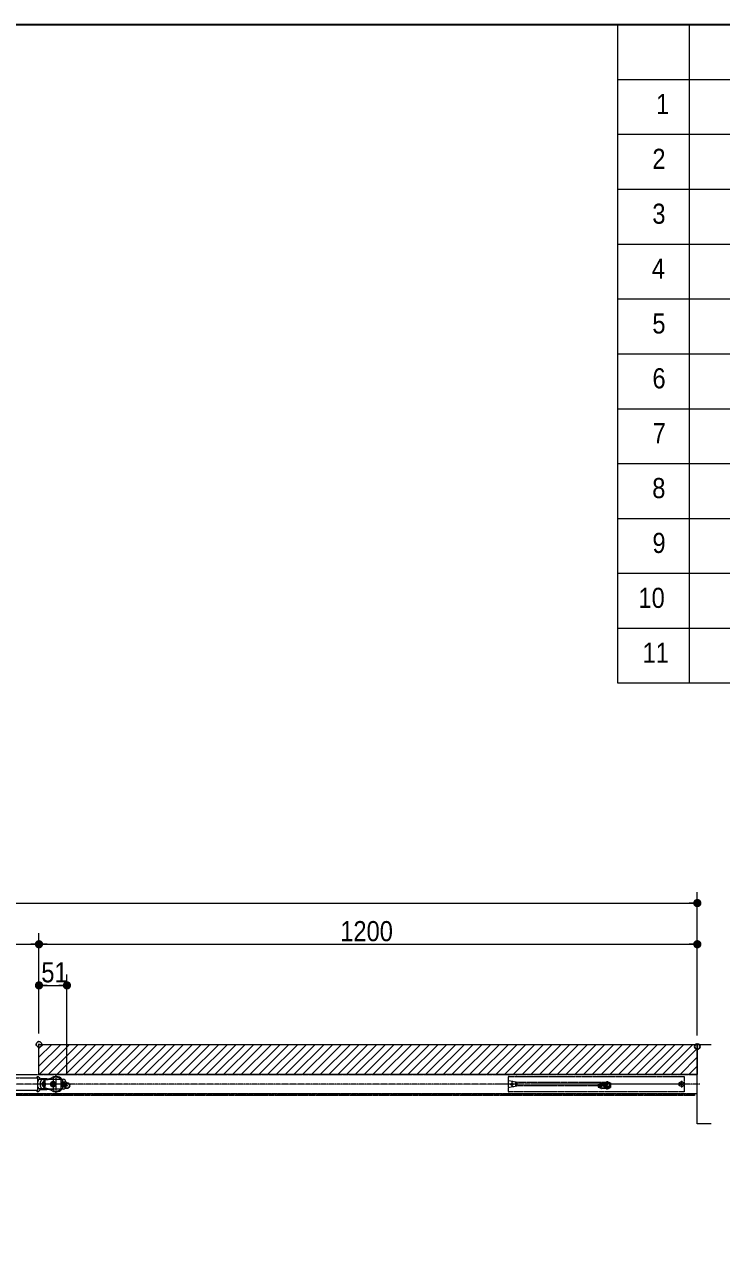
# Model space of a CAD drawing. Units: millimetres, scale not verified. Extents: x -6062 to 6062, y -3045 to 3045.
# Drawn here: x -1934 to -664, y 531 to 2770 of the extents above; entities that cross this region are included whole.
import ezdxf
from ezdxf.enums import TextEntityAlignment as Align

# ---------------------------------------------------------------- set-up
doc = ezdxf.new("R2010")
doc.units = ezdxf.units.MM
doc.header["$LTSCALE"] = 20
doc.header["$PDMODE"] = 32
doc.header["$PDSIZE"] = 10
for name, pattern in [('USER1', [2.91, 1.76, -0.4, 0.35, -0.4]), ('USER2', [10.5, 8, -0.5, 0.5, -0.5, 0.5, -0.5]), ('USER3', [1.11, 0.71, -0.4])]:
    doc.linetypes.add(name, pattern=pattern)
for name, color, linetype, lineweight in [('0-0_1図面枠', 7, 'Continuous', 20), ('0-1_3一般', 7, 'Continuous', 15), ('0-2_2寸法-1', 7, 'Continuous', 15), ('0-3_0', 7, 'Continuous', 25)]:
    doc.layers.add(name, color=color, linetype=linetype, lineweight=lineweight)
doc.layers.add('0-4_Defpoints', color=7, linetype='Continuous')
doc.styles.add('ＭＳ Ｐゴシック', font='')
doc.styles.get('ＭＳ Ｐゴシック').set_extended_font_data('MS PGothic')

# ---------------------------------------------------------------- blocks, each defined once
blk = doc.blocks.new('グループ-2')
at = {"layer": '0-0_1図面枠', "lineweight": 35}
blk.add_lwpolyline([(-80000, 55400), (80000, 55400), (80000, -55400), (-80000, -55400)], close=True, dxfattribs=at)
blk = doc.blocks.new('図面枠')
at = {"layer": '0-0_1図面枠'}
blk.add_blockref('グループ-2', (0, 0), dxfattribs=at)
blk = doc.blocks.new('グループ-4')
at = {"layer": '0-0_1図面枠', "lineweight": 15}
for p, q in [((21300, 55400), (21300, 31400)), ((18700, 53400), (80000, 53400)), ((18700, 51400), (80000, 51400)), ((18700, 49400), (80000, 49400)), ((18700, 47400), (80000, 47400)), ((18700, 45400), (80000, 45400)), ((18700, 43400), (80000, 43400)), ((18700, 41400), (80000, 41400)), ((18700, 39400), (80000, 39400)), ((18700, 37400), (80000, 37400)), ((18700, 35400), (80000, 35400)), ((18700, 33400), (80000, 33400))]:
    blk.add_line(p, q, dxfattribs=at)
blk.add_lwpolyline([(18700, 55400), (80000, 55400), (80000, 31400), (18700, 31400)], close=True, dxfattribs=at)
blk = doc.blocks.new('グループ-9')
at = {"layer": '0-1_3一般', "linetype": 'USER1'}
for p, q in [((-1681.9, 16780), (-2381.9, 16780)), ((-2311.9, 16820), (-2151.9, 16820)), ((-2151.9, 16740), (-2311.9, 16740)), ((-2231.9, 16900), (-2231.9, 16660)), ((-1996.9, 16780), (-1766.9, 16780)), ((-1941.9, 16780), (-1821.9, 16780)), ((-1881.9, 17000), (-1881.9, 16720)), ((-1881.9, 16895), (-1881.9, 16665)), ((-1881.9, 16840), (-1881.9, 16720)), ((-1881.9, 16720), (-1881.9, 16560)), ((-1381.9, 16780), (-1681.9, 16780)), ((-1451.9, 16820), (-1611.9, 16820)), ((-1451.9, 16740), (-1611.9, 16740)), ((-1531.9, 16660), (-1531.9, 16900))]:
    blk.add_line(p, q, dxfattribs=at)
at = {"layer": '0-1_3一般'}
for p, q in [((-2341.9, 16700), (-2341.9, 16860)), ((-2281.9, 16820), (-2281.9, 16740)), ((-2241.9, 16960), (-1521.9, 16960)), ((-1521.9, 16600), (-2241.9, 16600)), ((-2181.9, 16820), (-2181.9, 16740)), ((-1581.9, 16820), (-1581.9, 16740)), ((-1481.9, 16820), (-1481.9, 16740)), ((-1421.9, 16860), (-1421.9, 16700))]:
    blk.add_line(p, q, dxfattribs=at)
at = {"layer": '0-1_3一般', "linetype": 'USER2'}
for p, q in [((-1776.9, 16780), (-1986.9, 16780)), ((-1881.9, 16675), (-1881.9, 16885))]:
    blk.add_line(p, q, dxfattribs=at)
at = {"layer": '0-1_3一般'}
for radius in [100, 85, 42]:
    blk.add_circle((-1881.9, 16780), radius, dxfattribs=at)
at = {"layer": '0-1_3一般', "linetype": 'USER2'}
for radius in [95, 80, 70, 50, 50, 30, 20]:
    blk.add_circle((-1881.9, 16780), radius, dxfattribs=at)
at = {"layer": '0-1_3一般'}
for centre, radius, start, end in [((-2241.9, 16860), 100, 90, 180), ((-2241.9, 16700), 100, 180, 270), ((-2231.9, 16820), 50, 0, 180), ((-2231.9, 16740), 50, 180, 0), ((-1531.9, 16820), 50, 0, 180), ((-1531.9, 16740), 50, 180, 0), ((-1521.9, 16860), 100, 0, 90), ((-1521.9, 16700), 100, 270, 0)]:
    blk.add_arc(centre, radius, start, end, dxfattribs=at)
blk = doc.blocks.new('グループ-13')
at = {"layer": '0-1_3一般'}
for p, q in [((17988.2, 16782.3), (18108.1, 16826.2)), ((17988.2, 16782.3), (17988.2, 16734.4)), ((18193.9, 16734.4), (17988.2, 16734.4)), ((18108.1, 16826.2), (18149.6, 16826.2)), ((18128.2, 16826.2), (18128.2, 16734.4)), ((18178.7, 16801.8), (18178.9, 16801.1)), ((18178.9, 16801.1), (18179.7, 16796.2)), ((18179.7, 16796.2), (18188.2, 16748.1)), ((18260, 16608.5), (18260.2, 16608.5)), ((18268.6, 16810), (18276.4, 16765.9))]:
    blk.add_line(p, q, dxfattribs=at)
at = {"layer": '0-1_3一般', "linetype": 'USER3'}
for p, q in [((17988.2, 16734.4), (17988.2, 16676.2)), ((17988.2, 16676.2), (18041.5, 16651.2)), ((18012.4, 16731.2), (18072.3, 16731.2)), ((18041.5, 16651.2), (18112, 16618.2)), ((18050.1, 16651.2), (18041.5, 16651.2)), ((18273.3, 16618.2), (18112, 16618.2)), ((18428.1, 16648.2), (18328.2, 16603.5)), ((18336.6, 16865.1), (18428.1, 16828.1)), ((18428.1, 16828.1), (18428.1, 16668.2)), ((18428.1, 16668.2), (18428.1, 16648.2))]:
    blk.add_line(p, q, dxfattribs=at)
at = {"layer": '0-1_3一般', "linetype": 'USER2'}
for p, q in [((18039.5, 16685.3), (18118.7, 16648.2)), ((18047.8, 16704.4), (18043.7, 16704.4)), ((18113.4, 16796.2), (18047.8, 16772.1)), ((18047.8, 16772.1), (18047.8, 16704.4)), ((18047.8, 16704.4), (18133, 16704.4)), ((18140.9, 16796.2), (18113.4, 16796.2)), ((18118.7, 16648.2), (18222.1, 16648.2)), ((18133, 16704.4), (18133, 16796.2)), ((18150.7, 16787.9), (18158.4, 16744.3)), ((18179.7, 16796.2), (18161, 16796.2)), ((18232.1, 16658.2), (18232.1, 16672.9)), ((18352.1, 16638.2), (18263.6, 16638.2)), ((18305.9, 16771.1), (18298.2, 16815.2)), ((18308, 16680.9), (18308, 16595.2)), ((18325.4, 16837.2), (18391.8, 16810.4)), ((18358.1, 16698.2), (18327.2, 16698.2)), ((18327.2, 16668.2), (18358.1, 16668.2)), ((18378.1, 16738.2), (18378.1, 16718.2)), ((18398.1, 16748.2), (18388.1, 16748.2)), ((18398.1, 16801.1), (18398.1, 16748.2)), ((18428.1, 16718.2), (18408.1, 16718.2))]:
    blk.add_line(p, q, dxfattribs=at)
at = {"layer": '0-1_3一般', "linetype": 'USER1'}
for p, q in [((18284, 16758.1), (18177.1, 16758.1)), ((18222.5, 16812.7), (18242.2, 16700.7)), ((18232.1, 16682.3), (18232.1, 16824.8))]:
    blk.add_line(p, q, dxfattribs=at)
at = {"layer": '0-1_3一般', "linetype": 'USER3'}
blk.add_circle((18308, 16638), 40, dxfattribs=at)
for centre, radius, start, end in [((18308, 16638), 310, 162.50664, 173.93476), ((18050.1, 16671.2), 20, 270, 352.66717), ((18308, 16638), 240, 160.56494, 172.66717), ((18072.3, 16721.2), 10, 340.56494, 90), ((18232.1, 16758.1), 45, 218.64617, 321.35383), ((18317.9, 16818.7), 50, 68, 154.77867)]:
    blk.add_arc(centre, radius, start, end, dxfattribs=at)
at = {"layer": '0-1_3一般', "linetype": 'USER2'}
for centre, radius, start, end in [((18043.7, 16694.4), 10, 90, 244.89888), ((18140.9, 16786.2), 10, 10, 90.00689), ((18161.4, 16786.2), 10, 90, 190), ((18232.1, 16757.3), 75, 190, 300.22817), ((18222.1, 16658.2), 10, 270, 0), ((18222.1, 16672.9), 10, 0, 83.24367), ((18327.2, 16748.2), 80, 224.15162, 270), ((18305.2, 16714.8), 10, 149.38956, 236.62768), ((18232.1, 16758.1), 75, 329.38956, 10), ((18317.9, 16818.7), 20, 68, 190), ((18327.2, 16748.2), 50, 236.62768, 270), ((18358.1, 16718.2), 20, 270, 0), ((18358.1, 16718.2), 50, 270, 0), ((18388.1, 16738.2), 10, 90, 180), ((18388.1, 16801.1), 10, 0, 68)]:
    blk.add_arc(centre, radius, start, end, dxfattribs=at)
at = {"layer": '0-1_3一般'}
for centre, radius, start, end in [((18149.4, 16796.3), 29.9, 10.67512, 90.20797), ((18149.4, 16796.3), 29.9, 9.32488, 10.67512), ((18232.1, 16758.1), 45, 192.86293, 218.64617), ((18232.1, 16758.1), 45, 321.35383, 10), ((18317.9, 16818.7), 50, 154.77867, 190)]:
    blk.add_arc(centre, radius, start, end, dxfattribs=at)
blk = doc.blocks.new('グループ-14')
at = {"layer": '0-1_3一般', "linetype": 'USER2'}
for p, q in [((14698, 17020), (14698, 16864.8)), ((14738, 17060), (16352.7, 17060)), ((15018, 17060), (15006.4, 17060)), ((16352.7, 17060), (21118, 17060)), ((21118, 17060), (21118, 16500)), ((21162.8, 16780), (14381.6, 16780)), ((15078, 16840), (14698, 16900)), ((14698, 16864.8), (14698, 16540)), ((14698, 16660), (15078, 16730)), ((14838, 16867.8), (14838, 16689)), ((14978, 16711.6), (14978, 16855.8)), ((15018, 16858), (15018, 16712)), ((18288, 16840), (15078, 16840)), ((15078, 16730), (18288, 16730)), ((18328, 16800), (18328, 16770)), ((21018, 16905.2), (21018, 16657.8)), ((21018, 16905.2), (21018, 16657.8)), ((15092.7, 16500), (14738, 16500)), ((21118, 16500), (15092.7, 16500))]:
    blk.add_line(p, q, dxfattribs=at)
for centre, radius in [((14838, 16780), 40), ((21018, 16780), 90), ((21018, 16780), 36)]:
    blk.add_circle(centre, radius, dxfattribs=at)
for centre, start, end in [((14738, 17020), 90, 180), ((18288, 16800), 0, 90), ((18288, 16770), 270, 0), ((14738, 16540), 180, 270)]:
    blk.add_arc(centre, 40, start, end, dxfattribs=at)
at = {"layer": '0-1_3一般'}
blk.add_blockref('グループ-13', (0, 0), dxfattribs=at)
blk = doc.blocks.new('グループ-15')
at = {"layer": '0-1_3一般', "linetype": 'USER2'}
for p, q in [((-72361.9, 17130), (21588.1, 17130)), ((21588.1, 16430), (21588.1, 17130)), ((21588.1, 16430), (-72361.9, 16430))]:
    blk.add_line(p, q, dxfattribs=at)
at = {"layer": '0-1_3一般', "linetype": 'USER1'}
blk.add_line((21688.1, 16780), (-72461.9, 16780), dxfattribs=at)
blk = doc.blocks.new('グループ-16')
at = {"layer": '0-1_3一般'}
for p, q in [((-2401.9, 17130), (-2401.9, 18230)), ((-2401.9, 18230), (21598.1, 18230)), ((21598.1, 18230), (21598.1, 17130)), ((21598.1, 18230), (22098.1, 18230)), ((21598.1, 18150), (21598.1, 18230)), ((21598.1, 15490), (21598.1, 18150)), ((21598.1, 17130), (-2401.9, 17130))]:
    blk.add_line(p, q, dxfattribs=at)
at = {"layer": '0-1_3一般', "lineweight": 5}
for p, q in [((-2401.9, 18078.1), (-2250, 18230)), ((-2401.9, 17758.1), (-1930, 18230)), ((-2401.9, 17438.1), (-1610, 18230)), ((-2390, 17130), (-1290, 18230)), ((-2070, 17130), (-970, 18230)), ((-1750, 17130), (-650, 18230)), ((-1430, 17130), (-330, 18230)), ((-1110, 17130), (-10, 18230)), ((-790, 17130), (310, 18230)), ((-470, 17130), (630, 18230)), ((-150, 17130), (950, 18230)), ((170, 17130), (1270, 18230)), ((490, 17130), (1590, 18230)), ((810, 17130), (1910, 18230)), ((1130, 17130), (2230, 18230)), ((1450, 17130), (2550, 18230)), ((1770, 17130), (2870, 18230)), ((2090, 17130), (3190, 18230)), ((2410, 17130), (3510, 18230)), ((2730, 17130), (3830, 18230)), ((3050, 17130), (4150, 18230)), ((3370, 17130), (4470, 18230)), ((3690, 17130), (4790, 18230)), ((4010, 17130), (5110, 18230)), ((4330, 17130), (5430, 18230)), ((4650, 17130), (5750, 18230)), ((4970, 17130), (6070, 18230)), ((5290, 17130), (6390, 18230)), ((5610, 17130), (6710, 18230)), ((5930, 17130), (7030, 18230)), ((6250, 17130), (7350, 18230)), ((6570, 17130), (7670, 18230)), ((6890, 17130), (7990, 18230)), ((7210, 17130), (8310, 18230)), ((7530, 17130), (8630, 18230)), ((7850, 17130), (8950, 18230)), ((8170, 17130), (9270, 18230)), ((8490, 17130), (9590, 18230)), ((8810, 17130), (9910, 18230)), ((9130, 17130), (10230, 18230)), ((9450, 17130), (10550, 18230)), ((9770, 17130), (10870, 18230)), ((10090, 17130), (11190, 18230)), ((10410, 17130), (11510, 18230)), ((10730, 17130), (11830, 18230)), ((11050, 17130), (12150, 18230)), ((11370, 17130), (12470, 18230)), ((11690, 17130), (12790, 18230)), ((12010, 17130), (13110, 18230)), ((12330, 17130), (13430, 18230)), ((12650, 17130), (13750, 18230)), ((12970, 17130), (14070, 18230)), ((13290, 17130), (14390, 18230)), ((13610, 17130), (14710, 18230)), ((13930, 17130), (15030, 18230)), ((14250, 17130), (15350, 18230)), ((14570, 17130), (15670, 18230)), ((14890, 17130), (15990, 18230)), ((15210, 17130), (16310, 18230)), ((15530, 17130), (16630, 18230)), ((15850, 17130), (16950, 18230)), ((16170, 17130), (17270, 18230)), ((16490, 17130), (17590, 18230)), ((16810, 17130), (17910, 18230)), ((17130, 17130), (18230, 18230)), ((17450, 17130), (18550, 18230)), ((17770, 17130), (18870, 18230)), ((18090, 17130), (19190, 18230)), ((18410, 17130), (19510, 18230)), ((18730, 17130), (19830, 18230)), ((19050, 17130), (20150, 18230)), ((19370, 17130), (20470, 18230)), ((19690, 17130), (20790, 18230)), ((20010, 17130), (21110, 18230)), ((20330, 17130), (21430, 18230)), ((20650, 17130), (21598.1, 18078.1)), ((20970, 17130), (21598.1, 17758.1)), ((21290, 17130), (21598.1, 17438.1))]:
    blk.add_line(p, q, dxfattribs=at)
at = {"layer": '0-1_3一般'}
blk.add_lwpolyline([(22098.1, 15330), (21598.1, 15330), (21598.1, 15490)], dxfattribs=at)
blk = doc.blocks.new('グループ-18')
at = {"layer": '0-1_3一般'}
for p, q in [((-2479.6, 17030), (-2479.6, 17014)), ((-2443.3, 17060), (-2449.6, 17060)), ((-2449.6, 17014), (-2479.6, 17014)), ((-2449.6, 16888), (-2449.6, 17014)), ((-2449.6, 16546), (-2449.6, 16672)), ((-2431.6, 16882), (-2443.6, 16882)), ((-2431.6, 16678), (-2443.6, 16678)), ((-2425.6, 16938), (-2425.6, 16888)), ((-2425.6, 16672), (-2425.6, 16622)), ((-2225.6, 16944), (-2419.6, 16944)), ((-2419.6, 16616), (-2225.6, 16616)), ((-2117.7, 16970), (-2319.6, 16970)), ((-2319.6, 16590), (-2117.7, 16590)), ((-2219.6, 16938), (-2219.6, 16622)), ((-2189.6, 16780), (-2179.6, 16790)), ((-2179.6, 16770), (-2189.6, 16780)), ((-2179.6, 16790), (-2179.6, 16938)), ((-2179.6, 16630), (-2179.6, 16770)), ((-2179.6, 16622), (-2179.6, 16630)), ((-2173.6, 16944), (-2117.7, 16944)), ((-2117.7, 16616), (-2173.6, 16616)), ((-1587.6, 16940.1), (-1587.6, 16946.3)), ((-1587.6, 16619.9), (-1587.6, 16940.1)), ((-1587.6, 16619.9), (-1587.6, 16613.7)), ((-1557.6, 16780), (-1547.6, 16790)), ((-1547.6, 16770), (-1557.6, 16780)), ((-1547.6, 16790), (-1547.6, 16880)), ((-1547.6, 16880), (-1529.6, 16880)), ((-1547.6, 16680), (-1547.6, 16770)), ((-1529.6, 16680), (-1547.6, 16680)), ((-1529.6, 16880), (-1529.6, 16896.2)), ((-1529.6, 16680), (-1529.6, 16663.8)), ((-2479.6, 16546), (-2449.6, 16546)), ((-2479.6, 16546), (-2479.6, 16530)), ((-2449.6, 16500), (-2443.3, 16500))]:
    blk.add_line(p, q, dxfattribs=at)
at = {"layer": '0-1_3一般', "linetype": 'USER1'}
for p, q in [((-1779.6, 17060), (-1779.6, 17140)), ((-1779.6, 16500), (-1779.6, 17060)), ((-2241.1, 16780), (-2519.6, 16780)), ((-2189.6, 16780), (-2241.1, 16780)), ((-1610.9, 16780), (-2189.6, 16780)), ((-1557.6, 16780), (-1610.9, 16780)), ((-1451.6, 16780), (-1557.6, 16780)), ((-1779.6, 16420), (-1779.6, 16500))]:
    blk.add_line(p, q, dxfattribs=at)
at = {"layer": '0-1_3一般', "linetype": 'USER2'}
blk.add_line((-1529.6, 16880), (-1527.6, 16880), dxfattribs=at)
for points in [[(-1527.6, 16696), (-1527.6, 16680), (-1529.6, 16680)], [(-1527.6, 16880), (-1527.6, 16696), (-1525.8, 16696)], [(-1493.9, 16728.2), (-1485.6, 16880), (-1479.6, 16880), (-1479.6, 16730)]]:
    blk.add_lwpolyline(points, dxfattribs=at)
at = {"layer": '0-1_3一般'}
for centre, radius, start, end in [((-2449.6, 17030), 30, 90, 180), ((-2443.3, 17010), 50, 17.92021, 90), ((-2319.6, 17050), 80, 197.92021, 270), ((-2117.7, 17370), 400, 270, 299.81365), ((-1779.6, 16780), 280, 28.95502, 119.81365), ((-1779.6, 16780), 254, 40.89545, 119.81365), ((-2443.6, 16888), 6, 180, 270), ((-2443.6, 16672), 6, 90, 180), ((-2431.6, 16888), 6, 270, 0), ((-2431.6, 16672), 6, 0, 90), ((-2419.6, 16938), 6, 90, 180), ((-2419.6, 16622), 6, 180, 270), ((-2319.6, 16510), 80, 90, 162.07979), ((-2225.6, 16938), 6, 0, 90), ((-2225.6, 16622), 6, 270, 0), ((-2173.6, 16938), 6, 90, 180), ((-2173.6, 16622), 6, 180, 270), ((-2117.7, 17370), 426, 270, 299.81365), ((-2117.7, 16190), 426, 60.18635, 90), ((-2117.7, 16190), 400, 60.18635, 90), ((-1779.6, 16780), 280, 240.18635, 331.04498), ((-1779.6, 16780), 254, 240.18635, 319.10455), ((-1569.6, 16896.2), 40, 0, 28.95502), ((-1569.6, 16663.8), 40, 331.04498, 0), ((-2449.6, 16530), 30, 180, 270), ((-2443.3, 16550), 50, 270, 342.07979)]:
    blk.add_arc(centre, radius, start, end, dxfattribs=at)
at = {"layer": '0-1_3一般', "linetype": 'USER2'}
for centre, radius, start, end in [((-1528.6, 16729), 49, 271.16914, 1.16914), ((-1526.8, 16728.9), 33, 271.73864, 358.6278)]:
    blk.add_arc(centre, radius, start, end, dxfattribs=at)
blk = doc.blocks.new('グループ-19')
at = {"layer": '0-1_3一般', "linetype": 'USER2'}
for p, q in [((-24509.6, 17010), (-24509.6, 16550)), ((-24509.6, 17010), (-2449.6, 17010)), ((-2449.6, 16550), (-2449.6, 17010)), ((-2449.6, 16550), (-24509.6, 16550))]:
    blk.add_line(p, q, dxfattribs=at)
blk = doc.blocks.new('グループ-21')
at = {"layer": '0-1_3一般', "linetype": 'USER2'}
blk.add_lwpolyline([(21490.4, 16370), (-71439.6, 16370), (-71439.6, 16430), (21490.4, 16430)], close=True, dxfattribs=at)
at = {"layer": '0-1_3一般'}
for name in ['グループ-18', 'グループ-19']:
    blk.add_blockref(name, (0, 0), dxfattribs=at)
blk = doc.blocks.new('グループ-22')
at = {"layer": '0-1_3一般'}
for name in ['グループ-16', 'グループ-15', 'グループ-14', 'グループ-21', 'グループ-9']:
    blk.add_blockref(name, (0, 0), dxfattribs=at)
blk = doc.blocks.new('_Dot')
at = {"layer": '0-3_0'}
blk.add_line((-10, 0), (-20, 0), dxfattribs=at)
for points in [[(0, 0), (-10, 0), (-9.92, 1.25)], [(0, 0), (-9.92, -1.25), (-10, 0)], [(0, 0), (-9.92, 1.25), (-9.69, 2.49)], [(0, 0), (-9.69, -2.49), (-9.92, -1.25)], [(0, 0), (-9.69, 2.49), (-9.3, 3.68)], [(0, 0), (-9.3, -3.68), (-9.69, -2.49)], [(0, 0), (-9.3, 3.68), (-8.76, 4.82)], [(0, 0), (-8.76, -4.82), (-9.3, -3.68)], [(0, 0), (-8.76, 4.82), (-8.09, 5.88)], [(0, 0), (-8.09, -5.88), (-8.76, -4.82)], [(0, 0), (-8.09, 5.88), (-7.29, 6.85)], [(0, 0), (-7.29, -6.85), (-8.09, -5.88)], [(0, 0), (-7.29, 6.85), (-6.37, 7.71)], [(0, 0), (-6.37, -7.71), (-7.29, -6.85)], [(0, 0), (-6.37, 7.71), (-5.36, 8.44)], [(0, 0), (-5.36, -8.44), (-6.37, -7.71)], [(0, 0), (-5.36, 8.44), (-4.26, 9.05)], [(0, 0), (-4.26, -9.05), (-5.36, -8.44)], [(0, 0), (-4.26, 9.05), (-3.09, 9.51)], [(0, 0), (-3.09, -9.51), (-4.26, -9.05)], [(0, 0), (-3.09, 9.51), (-1.87, 9.82)], [(0, 0), (-1.87, -9.82), (-3.09, -9.51)], [(0, 0), (-1.87, 9.82), (-0.63, 9.98)], [(0, 0), (-0.63, -9.98), (-1.87, -9.82)], [(0, 0), (-0.63, 9.98), (0.63, 9.98)], [(0, 0), (0.63, -9.98), (-0.63, -9.98)], [(0, 0), (0.63, 9.98), (1.87, 9.82)], [(0, 0), (1.87, 9.82), (3.09, 9.51)], [(0, 0), (3.09, 9.51), (4.26, 9.05)], [(0, 0), (4.26, 9.05), (5.36, 8.44)], [(0, 0), (5.36, 8.44), (6.37, 7.71)], [(0, 0), (6.37, 7.71), (7.29, 6.85)], [(0, 0), (7.29, 6.85), (8.09, 5.88)], [(0, 0), (8.09, 5.88), (8.76, 4.82)], [(0, 0), (8.76, 4.82), (9.3, 3.68)], [(0, 0), (9.3, 3.68), (9.69, 2.49)], [(0, 0), (9.69, 2.49), (9.92, 1.25)], [(0, 0), (9.92, 1.25), (10, 0)], [(0, 0), (1.87, -9.82), (0.63, -9.98)], [(0, 0), (3.09, -9.51), (1.87, -9.82)], [(0, 0), (4.26, -9.05), (3.09, -9.51)], [(0, 0), (5.36, -8.44), (4.26, -9.05)], [(0, 0), (6.37, -7.71), (5.36, -8.44)], [(0, 0), (7.29, -6.85), (6.37, -7.71)], [(0, 0), (8.09, -5.88), (7.29, -6.85)], [(0, 0), (8.76, -4.82), (8.09, -5.88)], [(0, 0), (9.3, -3.68), (8.76, -4.82)], [(0, 0), (9.69, -2.49), (9.3, -3.68)], [(0, 0), (9.92, -1.25), (9.69, -2.49)], [(0, 0), (10, 0), (9.92, -1.25)]]:
    blk.add_solid(points, dxfattribs=at)

msp = doc.modelspace()

# ---------------------------------------------------------------- linework, layer by layer
at = {"layer": '0-2_2寸法-1'}
for p, q in [((-707.6, 1114), (-707.6, 1189)), ((-5390.59, 1169), (-722.6, 1169)), ((-1907.6, 1039), (-1907.6, 1114)), ((-1907.6, 1039), (-1907.6, 1114)), ((-707.6, 927.5), (-707.6, 1114)), ((-4190.59, 1094), (-1922.6, 1094)), ((-1892.59, 1094), (-722.6, 1094)), ((-1907.6, 931.5), (-1907.6, 1039)), ((-1856.6, 856.5), (-1856.6, 1039)), ((-1892.59, 1019), (-1871.6, 1019))]:
    msp.add_line(p, q, dxfattribs=at)
at = {"layer": '0-4_Defpoints'}
for p in [(-707.6, 1169), (-1907.6, 1094), (-707.6, 1094), (-1907.6, 1019), (-1856.6, 1019), (-1907.6, 911.5), (-707.6, 907.5), (-1856.6, 836.5)]:
    msp.add_point(p, dxfattribs=at)

# ---------------------------------------------------------------- block references
at = {"layer": '0-0_1図面枠', "xscale": 0.05, "yscale": 0.05}
for name in ['図面枠', 'グループ-4']:
    msp.add_blockref(name, (-1787.5, 0), dxfattribs=at)
at = {"layer": '0-1_3一般', "xscale": 0.05, "yscale": 0.05}
msp.add_blockref('グループ-22', (-1787.5, 0), dxfattribs=at)
at = {"layer": '0-2_2寸法-1', "xscale": 0.7503418, "yscale": 0.7503418}
for p in [(-707.6, 1169), (-1907.6, 1094), (-707.6, 1094), (-1856.6, 1019)]:
    msp.add_blockref('_Dot', p, dxfattribs=at)
at = {"layer": '0-2_2寸法-1', "xscale": 0.7503418, "yscale": 0.7503418, "rotation": 180}
for p in [(-1907.6, 1094), (-1907.6, 1019)]:
    msp.add_blockref('_Dot', p, dxfattribs=at)

# ---------------------------------------------------------------- texts
at = {"layer": '0-0_1図面枠', "style": 'ＭＳ Ｐゴシック', "width": 0.9}
for s, p in [('1', (-782.86, 2595.95)), ('2', (-789.59, 2496.03)), ('3', (-789.59, 2396.03)), ('4', (-790.57, 2296.03)), ('5', (-789.59, 2196.03)), ('6', (-789.39, 2096.03)), ('7', (-789.01, 1996.03)), ('8', (-789.79, 1896.03)), ('9', (-789.39, 1796.03)), ('10', (-814.96, 1695.95)), ('11', (-807.45, 1595.95))]:
    msp.add_text(s, height=36.66, dxfattribs=at).set_placement(p, align=Align.BOTTOM_LEFT)
at = {"layer": '0-2_2寸法-1', "style": 'ＭＳ Ｐゴシック', "width": 0.9}
for s, p in [('1200', (-1358.5, 1088.54)), ('51', (-1903.32, 1013.54))]:
    msp.add_text(s, height=36.66, dxfattribs=at).set_placement(p, align=Align.BOTTOM_LEFT)

doc.saveas('drawing.dxf')
